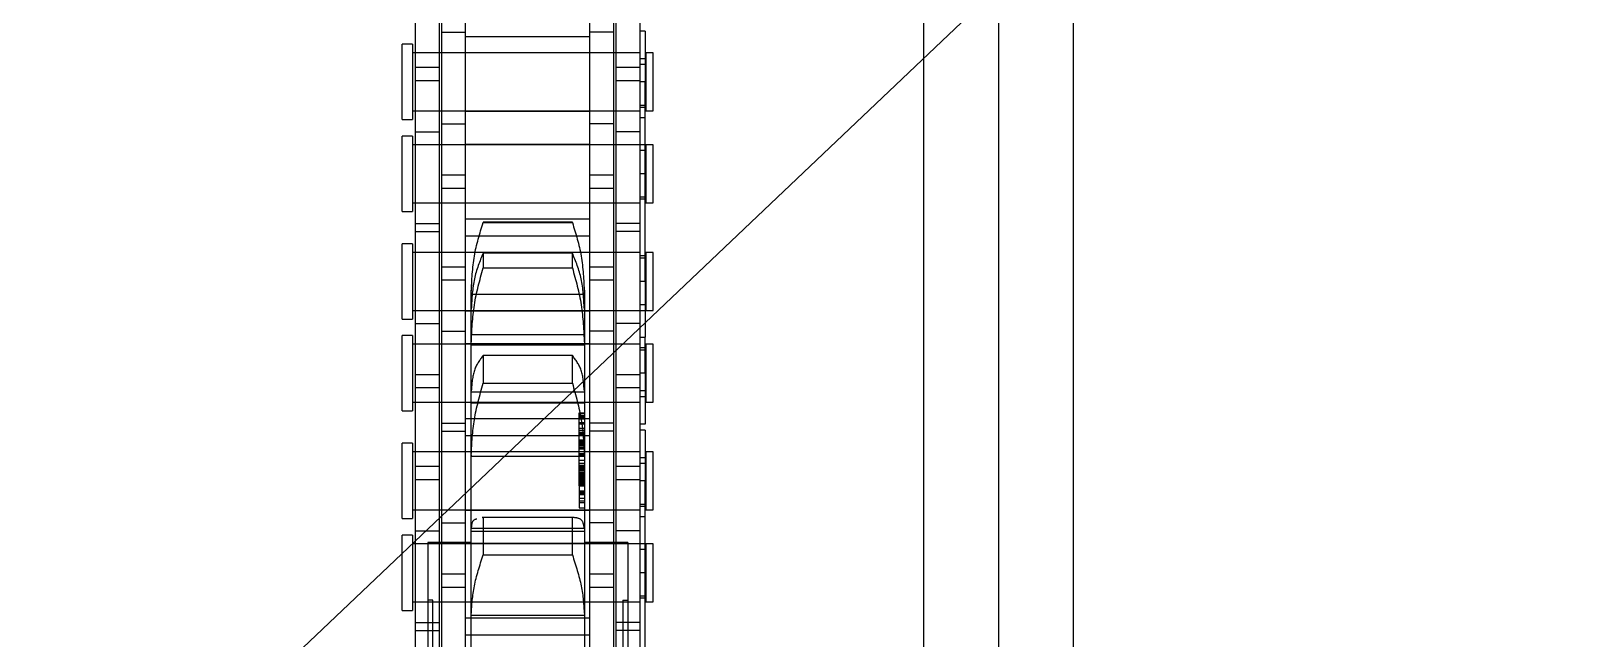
# Model space of a CAD drawing. Header units: metres. Extents: x 0 to 63075, y 0 to 44550.
# Drawn here: x 14180.5 to 14279.6, y 25228.8 to 25267.5 of the extents above; entities that cross this region are included whole.
import ezdxf

# ---------------------------------------------------------------- set-up
doc = ezdxf.new("R2010")
doc.units = ezdxf.units.M
doc.header["$LTSCALE"] = 75
doc.linetypes.add('HIDDEN2', pattern=[4.7625, 3.175, -1.5875])
for name, color, linetype in [('SDM', 7, 'Continuous'), ('SL1', 8, 'Continuous'), ('SL4', 4, 'Continuous'), ('ST1', 7, 'HIDDEN2')]:
    doc.layers.add(name, color=color, linetype=linetype)

# ---------------------------------------------------------------- blocks, each defined once
blk = doc.blocks.new('A$Ca548c4ee')
at = {"layer": 'SL1'}
blk.add_line((6102.096, 2715.219), (5522.121, 2165.219), dxfattribs=at)
for centre, major_axis, start_param, end_param in [((5933.207, 2446.586), (0, 182.55), 5.803237, 7.05928), ((5926.647, 2446.586), (0, 241.3), 0.776095, 3.976762), ((5933.207, 2446.586), (0, 182.55), 0.776095, 3.621544)]:
    blk.add_ellipse(centre, major_axis=major_axis, ratio=0.965926, start_param=start_param, end_param=end_param, dxfattribs=at)
blk = doc.blocks.new('A$Ca53c419a')
at = {"layer": 'SL4'}
for p, q in [((215, 215.76), (1004.763, 215.76)), ((1004.763, 206.235), (54.76, 206.235))]:
    blk.add_line(p, q, dxfattribs=at)
at = {"layer": 'ST1'}
for p, q in [((800.83, 249), (805.627, 249)), ((800.83, 249), (800.83, 248.342)), ((805.627, 248.342), (805.627, 249)), ((806.678, 249), (811.475, 249)), ((806.678, 249), (806.678, 248.342)), ((811.475, 248.342), (811.475, 249)), ((813.53, 249), (818.327, 249)), ((813.53, 249), (813.53, 248.342)), ((818.327, 248.342), (818.327, 249)), ((819.378, 249), (824.175, 249)), ((819.378, 249), (819.378, 248.342)), ((824.175, 248.342), (824.175, 249)), ((826.23, 249), (831.027, 249)), ((826.23, 249), (826.23, 248.342)), ((831.027, 248.342), (831.027, 249)), ((832.078, 249), (836.875, 249)), ((832.078, 249), (832.078, 248.342)), ((836.875, 248.342), (836.875, 249)), ((790.457, 248.157), (799.552, 248.157)), ((799.552, 248.157), (799.552, 246.637)), ((799.552, 248.157), (805.902, 248.157)), ((800.054, 248.157), (800.054, 246.637)), ((805.627, 248.342), (800.83, 248.342)), ((801.384, 248.342), (801.384, 233.843)), ((801.384, 248.157), (801.384, 246.637)), ((805.074, 233.843), (805.074, 248.342)), ((805.074, 246.637), (805.074, 248.157)), ((805.902, 248.157), (805.902, 246.637)), ((805.902, 248.157), (814.997, 248.157)), ((811.475, 248.342), (806.678, 248.342)), ((807.232, 248.342), (807.232, 233.843)), ((807.232, 248.157), (807.232, 246.637)), ((809.149, 246.637), (809.149, 248.157)), ((810.009, 248.157), (810.009, 246.637)), ((810.922, 233.843), (810.922, 248.342)), ((810.922, 246.637), (810.922, 248.157)), ((818.327, 248.342), (813.53, 248.342)), ((814.084, 248.342), (814.084, 233.843)), ((814.084, 248.157), (814.084, 246.637)), ((814.997, 248.157), (815.857, 248.157)), ((814.997, 246.637), (814.997, 248.157)), ((815.857, 248.157), (824.952, 248.157)), ((815.857, 248.157), (815.857, 246.637)), ((817.774, 233.843), (817.774, 248.342)), ((817.774, 246.637), (817.774, 248.157)), ((819.104, 248.157), (819.104, 246.637)), ((824.175, 248.342), (819.378, 248.342)), ((819.932, 248.342), (819.932, 233.843)), ((819.932, 248.157), (819.932, 246.637)), ((823.622, 233.843), (823.622, 248.342)), ((823.622, 246.637), (823.622, 248.157)), ((824.952, 248.157), (824.952, 246.637)), ((824.952, 248.157), (831.302, 248.157)), ((825.454, 248.157), (825.454, 246.637)), ((831.027, 248.342), (826.23, 248.342)), ((826.784, 248.342), (826.784, 233.843)), ((826.784, 248.157), (826.784, 246.637)), ((830.474, 233.843), (830.474, 248.342)), ((830.474, 246.637), (830.474, 248.157)), ((831.302, 248.157), (831.302, 246.637)), ((831.302, 248.157), (840.397, 248.157)), ((836.875, 248.342), (832.078, 248.342)), ((832.632, 248.342), (832.632, 233.843)), ((832.632, 248.157), (832.632, 246.637)), ((834.549, 246.637), (834.549, 248.157)), ((835.409, 248.157), (835.409, 246.637)), ((836.322, 233.843), (836.322, 248.342)), ((836.322, 246.637), (836.322, 248.157)), ((805.147, 247.375), (766.059, 247.375)), ((769.723, 247.056), (801.482, 247.056)), ((801.482, 247.056), (801.482, 247.375)), ((805.147, 244.605), (805.147, 247.375)), ((790.457, 246.637), (799.552, 246.637)), ((793.202, 246.485), (802.297, 246.485)), ((799.552, 246.637), (805.902, 246.637)), ((801.384, 246.485), (801.384, 244.965)), ((802.297, 246.485), (803.157, 246.485)), ((802.297, 244.965), (802.297, 246.485)), ((803.157, 246.485), (812.252, 246.485)), ((803.157, 246.485), (803.157, 244.965)), ((805.074, 244.965), (805.074, 246.485)), ((805.902, 246.637), (814.997, 246.637)), ((806.404, 246.485), (806.404, 244.965)), ((807.232, 246.485), (807.232, 244.965)), ((810.922, 244.965), (810.922, 246.485)), ((812.252, 246.485), (812.252, 244.965)), ((812.252, 246.485), (818.602, 246.485)), ((812.754, 246.485), (812.754, 244.965)), ((814.084, 246.485), (814.084, 244.965)), ((814.997, 246.637), (815.857, 246.637)), ((815.857, 246.637), (824.952, 246.637)), ((817.774, 244.965), (817.774, 246.485)), ((818.602, 246.485), (818.602, 244.965)), ((818.602, 246.485), (827.697, 246.485)), ((819.932, 246.485), (819.932, 244.965)), ((821.849, 244.965), (821.849, 246.485)), ((822.709, 246.485), (822.709, 244.965)), ((823.622, 244.965), (823.622, 246.485)), ((824.952, 246.637), (831.302, 246.637)), ((826.784, 246.485), (826.784, 244.965)), ((827.697, 246.485), (828.557, 246.485)), ((827.697, 244.965), (827.697, 246.485)), ((828.557, 246.485), (837.652, 246.485)), ((828.557, 246.485), (828.557, 244.965)), ((830.474, 244.965), (830.474, 246.485)), ((831.302, 246.637), (840.397, 246.637)), ((831.804, 246.485), (831.804, 244.965)), ((832.632, 246.485), (832.632, 244.965)), ((836.322, 244.965), (836.322, 246.485)), ((837.652, 246.485), (837.652, 244.965)), ((837.652, 246.485), (844.002, 246.485)), ((793.202, 244.965), (802.297, 244.965)), ((799.269, 244.965), (799.269, 237.035)), ((800.337, 237.035), (800.337, 244.965)), ((801.384, 244.965), (801.384, 237.035)), ((802.297, 244.965), (803.157, 244.965)), ((803.157, 244.965), (812.252, 244.965)), ((805.074, 237.035), (805.074, 244.965)), ((805.117, 244.965), (805.117, 237.035)), ((807.189, 237.035), (807.189, 244.965)), ((807.232, 244.965), (807.232, 237.035)), ((810.922, 237.035), (810.922, 244.965)), ((811.969, 244.965), (811.969, 237.035)), ((812.252, 244.965), (818.602, 244.965)), ((813.037, 237.035), (813.037, 244.965)), ((814.084, 244.965), (814.084, 237.035)), ((817.774, 237.035), (817.774, 244.965)), ((817.817, 244.965), (817.817, 237.035)), ((818.602, 244.965), (827.697, 244.965)), ((819.889, 237.035), (819.889, 244.965)), ((819.932, 244.965), (819.932, 237.035)), ((823.622, 237.035), (823.622, 244.965)), ((824.669, 244.965), (824.669, 237.035)), ((825.737, 237.035), (825.737, 244.965)), ((826.784, 244.965), (826.784, 237.035)), ((827.697, 244.965), (828.557, 244.965)), ((828.557, 244.965), (837.652, 244.965)), ((830.474, 237.035), (830.474, 244.965)), ((830.517, 244.965), (830.517, 237.035)), ((832.589, 237.035), (832.589, 244.965)), ((832.632, 244.965), (832.632, 237.035)), ((836.322, 237.035), (836.322, 244.965)), ((837.369, 244.965), (837.369, 237.035)), ((837.652, 244.965), (844.002, 244.965)), ((794.884, 244.605), (800.507, 244.605)), ((800.507, 237.395), (800.507, 244.605)), ((800.507, 244.605), (800.595, 244.605)), ((800.595, 244.605), (806.077, 244.605)), ((805.888, 244.605), (805.888, 237.395)), ((806.038, 237.395), (806.038, 244.605)), ((806.077, 244.605), (810.622, 244.605)), ((810.622, 237.395), (810.622, 244.605)), ((810.622, 244.605), (810.737, 244.605)), ((810.737, 244.605), (810.622, 244.605)), ((810.737, 244.605), (814.806, 244.605)), ((814.058, 244.605), (814.058, 237.395)), ((814.727, 237.395), (814.727, 244.605)), ((814.806, 244.605), (817.719, 244.605)), ((817.719, 237.395), (817.719, 244.605)), ((817.719, 244.605), (817.848, 244.605)), ((817.848, 244.605), (817.719, 244.605)), ((817.848, 244.605), (820.013, 244.605)), ((818.405, 244.605), (818.405, 237.395)), ((819.904, 237.395), (819.904, 244.605)), ((820.013, 244.605), (820.943, 244.605)), ((820.943, 237.395), (820.943, 244.605)), ((820.943, 244.605), (821.069, 244.605)), ((821.069, 244.605), (820.943, 244.605)), ((821.069, 244.605), (821.21, 244.605)), ((821.706, 244.595), (821.21, 244.605)), ((804.373, 243.843), (804.373, 238.157)), ((806.749, 243.843), (804.373, 243.843)), ((806.749, 243.843), (806.733, 243.901)), ((806.749, 238.157), (806.749, 243.843)), ((806.751, 238.099), (806.751, 243.901)), ((815.299, 243.843), (815.299, 238.157)), ((817.062, 243.843), (815.299, 243.843)), ((817.062, 238.157), (817.062, 243.843)), ((822.643, 243.843), (822.643, 238.157)), ((823.581, 243.843), (822.643, 243.843)), ((823.581, 238.157), (823.581, 243.843)), ((825.519, 243.843), (825.519, 238.157)), ((825.543, 243.843), (825.519, 243.843)), ((825.543, 238.157), (825.543, 243.843)), ((804.373, 238.157), (806.749, 238.157)), ((815.299, 238.157), (817.062, 238.157)), ((822.643, 238.157), (823.581, 238.157)), ((825.519, 238.157), (825.543, 238.157)), ((793.202, 237.035), (802.297, 237.035)), ((800.507, 237.395), (794.884, 237.395)), ((800.595, 237.395), (800.507, 237.395)), ((806.077, 237.395), (800.595, 237.395)), ((801.384, 237.035), (801.384, 235.515)), ((802.297, 237.035), (803.157, 237.035)), ((802.297, 235.515), (802.297, 237.035)), ((803.157, 237.035), (812.252, 237.035)), ((803.157, 237.035), (803.157, 235.515)), ((805.074, 235.515), (805.074, 237.035)), ((805.147, 234.625), (805.147, 237.395)), ((810.622, 237.395), (806.077, 237.395)), ((806.404, 235.515), (806.404, 237.035)), ((807.232, 237.035), (807.232, 235.515)), ((808.203, 237.73), (807.364, 237.73)), ((807.364, 237.73), (807.364, 237.395)), ((807.698, 237.73), (807.698, 237.395)), ((807.801, 237.73), (807.801, 237.395)), ((807.972, 237.73), (807.972, 237.395)), ((808.356, 237.73), (808.203, 237.73)), ((808.203, 237.73), (808.203, 237.395)), ((808.307, 237.73), (808.307, 237.395)), ((808.77, 237.73), (808.356, 237.73)), ((808.356, 237.73), (808.356, 237.395)), ((808.447, 237.73), (808.447, 237.395)), ((808.77, 237.73), (811.2, 237.73)), ((808.77, 237.73), (808.77, 237.395)), ((808.829, 237.73), (808.829, 237.395)), ((808.83, 237.73), (808.83, 237.395)), ((808.881, 237.73), (808.881, 237.395)), ((808.893, 237.73), (808.893, 237.395)), ((808.894, 237.73), (808.894, 237.395)), ((808.952, 237.73), (808.952, 237.395)), ((809.028, 237.73), (809.028, 237.395)), ((809.037, 237.73), (809.037, 237.395)), ((809.067, 237.73), (809.067, 237.395)), ((809.142, 237.73), (809.142, 237.395)), ((809.145, 237.73), (809.145, 237.395)), ((809.153, 237.73), (809.153, 237.395)), ((809.165, 237.73), (809.165, 237.395)), ((809.259, 237.73), (809.259, 237.395)), ((809.278, 237.73), (809.278, 237.395)), ((809.286, 237.73), (809.286, 237.395)), ((809.355, 237.73), (809.355, 237.395)), ((809.448, 237.73), (809.448, 237.395)), ((809.532, 237.73), (809.532, 237.395)), ((809.611, 237.73), (809.611, 237.395)), ((809.66, 237.73), (809.66, 237.395)), ((809.764, 237.73), (809.764, 237.395)), ((809.796, 237.73), (809.796, 237.395)), ((809.798, 237.73), (809.798, 237.395)), ((809.832, 237.73), (809.832, 237.395)), ((809.87, 237.73), (809.87, 237.395)), ((809.905, 237.73), (809.905, 237.395)), ((809.908, 237.73), (809.908, 237.395)), ((809.934, 237.73), (809.934, 237.395)), ((809.937, 237.73), (809.937, 237.395)), ((810.025, 237.73), (810.025, 237.395)), ((810.039, 237.73), (810.039, 237.395)), ((810.056, 237.73), (810.056, 237.395)), ((810.074, 237.73), (810.074, 237.395)), ((810.083, 237.73), (810.083, 237.395)), ((810.216, 237.73), (810.216, 237.395)), ((810.376, 237.395), (810.376, 237.73)), ((810.737, 237.395), (810.622, 237.395)), ((810.71, 237.395), (810.71, 237.73)), ((814.806, 237.395), (810.737, 237.395)), ((810.759, 237.73), (810.759, 237.395)), ((810.82, 237.73), (810.82, 237.395)), ((810.922, 235.515), (810.922, 237.035)), ((811.119, 237.73), (811.119, 237.395)), ((811.16, 237.73), (811.16, 237.395)), ((811.181, 237.73), (811.181, 237.395)), ((811.2, 237.73), (811.59, 237.73)), ((811.2, 237.73), (811.2, 237.395)), ((811.309, 237.73), (811.309, 237.395)), ((811.355, 237.73), (811.355, 237.395)), ((811.435, 237.73), (811.435, 237.395)), ((811.49, 237.73), (811.49, 237.395)), ((811.544, 237.73), (811.544, 237.395)), ((811.562, 237.73), (811.562, 237.395)), ((811.583, 237.73), (811.583, 237.395)), ((811.59, 237.73), (811.59, 237.395)), ((811.59, 237.73), (812.437, 237.73)), ((811.662, 237.73), (811.662, 237.395)), ((811.686, 237.73), (811.686, 237.395)), ((812.021, 237.73), (812.021, 237.395)), ((812.047, 237.73), (812.047, 237.395)), ((812.094, 237.73), (812.094, 237.395)), ((812.131, 237.73), (812.131, 237.395)), ((812.179, 237.73), (812.179, 237.395)), ((812.252, 235.515), (812.252, 237.035)), ((812.252, 237.035), (818.602, 237.035)), ((812.301, 237.73), (812.301, 237.395)), ((812.437, 237.73), (812.437, 237.395)), ((812.437, 237.73), (812.719, 237.73)), ((812.719, 237.73), (812.804, 237.73)), ((812.719, 237.73), (812.719, 237.395)), ((812.754, 235.515), (812.754, 237.035)), ((812.804, 237.73), (812.804, 237.395)), ((812.804, 237.73), (813.128, 237.73)), ((813.038, 237.73), (813.038, 237.395)), ((813.128, 237.73), (813.164, 237.73)), ((813.128, 237.73), (813.128, 237.395)), ((813.164, 237.73), (813.164, 237.395)), ((813.164, 237.73), (813.371, 237.73)), ((813.207, 237.73), (813.207, 237.395)), ((813.244, 237.73), (813.244, 237.395)), ((813.362, 237.73), (813.362, 237.395)), ((813.371, 237.73), (813.371, 237.395)), ((813.371, 237.73), (813.407, 237.73)), ((813.392, 237.73), (813.392, 237.395)), ((813.407, 237.73), (813.407, 237.395)), ((814.084, 237.035), (814.084, 235.515)), ((817.719, 237.395), (814.806, 237.395)), ((817.848, 237.395), (817.719, 237.395)), ((817.719, 237.395), (817.848, 237.395)), ((817.774, 235.515), (817.774, 237.035)), ((820.013, 237.395), (817.848, 237.395)), ((818.602, 235.515), (818.602, 237.035)), ((818.602, 237.035), (827.697, 237.035)), ((819.932, 237.035), (819.932, 235.515)), ((820.943, 237.395), (820.013, 237.395)), ((821.069, 237.395), (820.943, 237.395)), ((820.943, 237.395), (821.069, 237.395)), ((821.21, 237.395), (821.069, 237.395)), ((821.849, 235.515), (821.849, 237.035)), ((822.709, 237.035), (822.709, 235.515)), ((823.622, 235.515), (823.622, 237.035)), ((826.784, 237.035), (826.784, 235.515)), ((827.697, 237.035), (828.557, 237.035)), ((827.697, 235.515), (827.697, 237.035)), ((828.557, 237.035), (837.652, 237.035)), ((828.557, 237.035), (828.557, 235.515)), ((830.474, 235.515), (830.474, 237.035)), ((831.804, 235.515), (831.804, 237.035)), ((832.632, 237.035), (832.632, 235.515)), ((836.322, 235.515), (836.322, 237.035)), ((837.652, 235.515), (837.652, 237.035)), ((837.652, 237.035), (844.002, 237.035)), ((790.457, 235.363), (799.552, 235.363)), ((793.202, 235.515), (802.297, 235.515)), ((799.552, 233.843), (799.552, 235.363)), ((799.552, 235.363), (805.902, 235.363)), ((800.054, 233.843), (800.054, 235.363)), ((801.384, 235.363), (801.384, 233.843)), ((802.297, 235.515), (803.157, 235.515)), ((803.157, 235.515), (812.252, 235.515)), ((805.074, 233.511), (805.074, 235.363)), ((805.902, 233.843), (805.902, 235.363)), ((805.902, 235.363), (814.997, 235.363)), ((807.232, 235.363), (807.232, 233.843)), ((809.149, 233.843), (809.149, 235.363)), ((810.009, 235.363), (810.009, 233.843)), ((810.922, 233.843), (810.922, 235.363)), ((812.252, 235.515), (818.602, 235.515)), ((814.084, 235.363), (814.084, 233.843)), ((814.997, 235.363), (815.857, 235.363)), ((814.997, 233.843), (814.997, 235.363)), ((815.857, 235.363), (824.952, 235.363)), ((815.857, 235.363), (815.857, 233.843)), ((817.774, 233.843), (817.774, 235.363)), ((818.602, 235.515), (827.697, 235.515)), ((819.104, 233.843), (819.104, 235.363)), ((819.932, 235.363), (819.932, 233.511)), ((823.622, 233.843), (823.622, 235.363)), ((824.952, 233.843), (824.952, 235.363)), ((824.952, 235.363), (831.302, 235.363)), ((825.454, 233.843), (825.454, 235.363)), ((826.784, 235.363), (826.784, 233.843)), ((827.697, 235.515), (828.557, 235.515)), ((828.557, 235.515), (837.652, 235.515)), ((830.474, 233.511), (830.474, 235.363)), ((831.302, 233.843), (831.302, 235.363)), ((831.302, 235.363), (840.397, 235.363)), ((832.632, 235.363), (832.632, 233.843)), ((834.549, 233.843), (834.549, 235.363)), ((835.409, 235.363), (835.409, 233.843)), ((836.322, 233.843), (836.322, 235.363)), ((837.652, 235.515), (844.002, 235.515)), ((805.147, 234.625), (766.059, 234.625)), ((801.482, 234.944), (769.723, 234.944)), ((801.482, 234.944), (801.482, 234.625)), ((790.457, 233.843), (799.552, 233.843)), ((796.377, 233.511), (809.077, 233.511)), ((799.552, 233.843), (805.902, 233.843)), ((805.074, 233.474), (801.384, 233.474)), ((801.384, 233.474), (801.384, 233)), ((801.61, 233.511), (801.61, 233.843)), ((801.753, 233.843), (801.753, 233.474)), ((803.229, 233.511), (803.229, 233.843)), ((804.705, 233.474), (804.705, 233.843)), ((805.074, 233), (805.074, 233.474)), ((805.902, 233.843), (814.997, 233.843)), ((806.781, 233.511), (806.781, 233.843)), ((810.922, 233.474), (807.232, 233.474)), ((807.232, 233.474), (807.232, 233)), ((807.458, 233.511), (807.458, 233.843)), ((807.601, 233.843), (807.601, 233.474)), ((809.077, 233.511), (809.077, 233.843)), ((812.308, 233.511), (809.077, 233.511)), ((810.184, 233.511), (810.184, 233.843)), ((810.553, 233.474), (810.553, 233.843)), ((810.922, 233), (810.922, 233.474)), ((812.308, 233.511), (812.308, 233.843)), ((812.698, 233.511), (812.698, 233.843)), ((815.929, 233.511), (812.698, 233.511)), ((817.774, 233.474), (814.084, 233.474)), ((814.084, 233.474), (814.084, 233)), ((814.453, 233.843), (814.453, 233.474)), ((814.822, 233.511), (814.822, 233.843)), ((814.997, 233.843), (815.857, 233.843)), ((815.857, 233.843), (824.952, 233.843)), ((815.929, 233.511), (815.929, 233.843)), ((815.929, 233.511), (818.225, 233.511)), ((817.405, 233.474), (817.405, 233.843)), ((817.548, 233.511), (817.548, 233.843)), ((817.774, 233), (817.774, 233.474)), ((818.225, 233.843), (818.225, 233.511)), ((821.777, 233.511), (818.225, 233.511)), ((823.622, 233.474), (819.932, 233.474)), ((819.932, 233.474), (819.932, 233)), ((820.301, 233.843), (820.301, 233.474)), ((821.777, 233.511), (821.777, 233.843)), ((821.777, 233.511), (834.477, 233.511)), ((823.253, 233.474), (823.253, 233.843)), ((823.396, 233.511), (823.396, 233.843)), ((823.622, 233), (823.622, 233.474)), ((824.952, 233.843), (831.302, 233.843)), ((830.474, 233.474), (826.784, 233.474)), ((826.784, 233.474), (826.784, 233)), ((827.01, 233.511), (827.01, 233.843)), ((827.153, 233.843), (827.153, 233.474)), ((828.629, 233.511), (828.629, 233.843)), ((830.105, 233.474), (830.105, 233.843)), ((830.474, 233), (830.474, 233.474)), ((831.302, 233.843), (840.397, 233.843)), ((832.181, 233.511), (832.181, 233.843)), ((836.322, 233.474), (832.632, 233.474)), ((832.632, 233.474), (832.632, 233)), ((832.858, 233.511), (832.858, 233.843)), ((833.001, 233.843), (833.001, 233.474)), ((834.477, 233.511), (834.477, 233.843)), ((837.708, 233.511), (834.477, 233.511)), ((835.584, 233.511), (835.584, 233.843)), ((835.953, 233.474), (835.953, 233.843)), ((836.322, 233), (836.322, 233.474)), ((837.708, 233.511), (837.708, 233.843)), ((801.384, 233), (805.074, 233)), ((807.232, 233), (810.922, 233)), ((814.084, 233), (817.774, 233)), ((819.932, 233), (823.622, 233)), ((826.784, 233), (830.474, 233)), ((832.632, 233), (836.322, 233)), ((215, 215.76), (1004.763, 215.76)), ((1004.763, 210.997), (4.763, 210.997))]:
    blk.add_line(p, q, dxfattribs=at)
for points, knots in [([(800.595, 244.605), (801.177, 244.567), (802.343, 244.492), (803.696, 244.059), (804.373, 243.843)], [0, 0, 0, 0, 0.499479, 1, 1, 1, 1]), ([(806.645, 244.24), (806.635, 244.298), (806.591, 244.556), (806.301, 244.584), (806.077, 244.605)], [0, 0, 0, 0, 0.2260882, 1, 1, 1, 1]), ([(810.737, 244.605), (811.481, 244.567), (812.97, 244.492), (814.522, 244.059), (815.299, 243.843)], [0, 0, 0, 0, 0.499464, 1, 1, 1, 1]), ([(817.062, 243.843), (816.775, 244.059), (816.202, 244.492), (815.271, 244.567), (814.806, 244.605)], [0, 0, 0, 0, 0.500513, 1, 1, 1, 1]), ([(817.848, 244.605), (818.663, 244.567), (820.296, 244.492), (821.859, 244.06), (822.643, 243.843)], [0, 0, 0, 0, 0.499124, 1, 1, 1, 1]), ([(823.581, 243.843), (823.059, 244.059), (822.016, 244.492), (820.68, 244.567), (820.013, 244.605)], [0, 0, 0, 0, 0.500534, 1, 1, 1, 1]), ([(821.069, 244.605), (821.858, 244.567), (823.437, 244.492), (824.824, 244.06), (825.519, 243.843)], [0, 0, 0, 0, 0.499098, 1, 1, 1, 1]), ([(804.373, 238.157), (803.696, 237.941), (802.343, 237.508), (801.177, 237.433), (800.595, 237.395)], [0, 0, 0, 0, 0.500514, 1, 1, 1, 1]), ([(806.077, 237.395), (806.284, 237.433), (806.698, 237.508), (806.732, 237.94), (806.749, 238.157)], [0, 0, 0, 0, 0.499427, 1, 1, 1, 1]), ([(815.299, 238.157), (814.522, 237.941), (812.97, 237.508), (811.481, 237.433), (810.737, 237.395)], [0, 0, 0, 0, 0.500529, 1, 1, 1, 1]), ([(814.806, 237.395), (815.271, 237.433), (816.202, 237.508), (816.775, 237.941), (817.062, 238.157)], [0, 0, 0, 0, 0.49948, 1, 1, 1, 1]), ([(822.643, 238.157), (821.861, 237.941), (820.297, 237.508), (818.664, 237.433), (817.848, 237.395)], [0, 0, 0, 0, 0.500152, 1, 1, 1, 1]), ([(820.013, 237.395), (820.68, 237.433), (822.016, 237.508), (823.059, 237.941), (823.581, 238.157)], [0, 0, 0, 0, 0.499459, 1, 1, 1, 1]), ([(825.519, 238.157), (824.825, 237.941), (823.439, 237.508), (821.859, 237.433), (821.069, 237.395)], [0, 0, 0, 0, 0.500133, 1, 1, 1, 1])]:
    blk.add_open_spline(points, degree=3, knots=knots, dxfattribs=at)

msp = doc.modelspace()

# ---------------------------------------------------------------- block references
at = {"layer": 'SDM'}
msp.add_blockref('A$Ca548c4ee', (8259.513, 22668.364), dxfattribs=at)
at = {"layer": 'SDM', "rotation": 90}
msp.add_blockref('A$Ca53c419a', (14453.134, 24429.769), dxfattribs=at)

doc.saveas('drawing.dxf')
